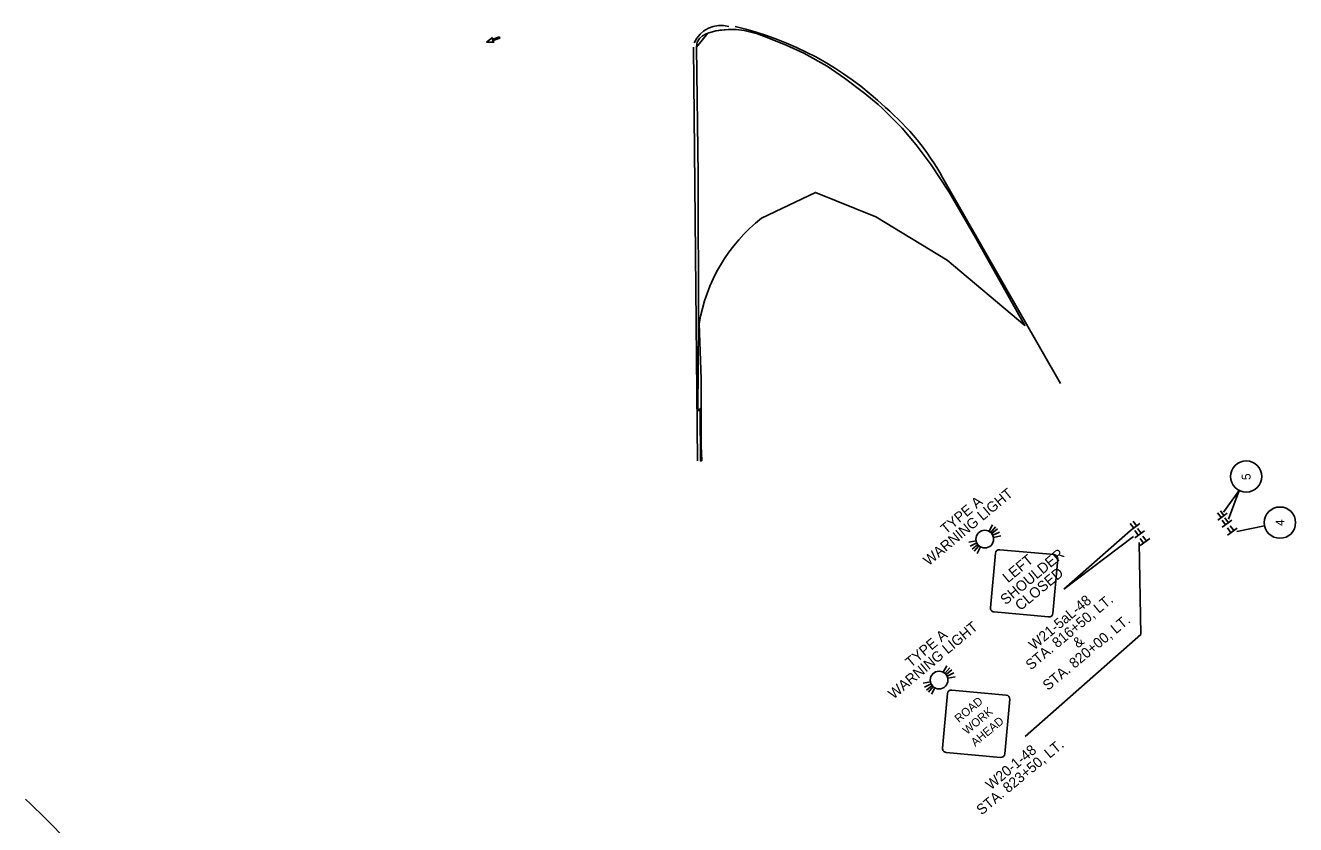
# Model space of a CAD drawing. Extents: x 126146 to 386643, y 319437 to 606724.
# Drawn here: x 152282 to 153145, y 329659 to 330202 of the extents above; entities that cross this region are included whole.
import ezdxf

# ---------------------------------------------------------------- set-up
doc = ezdxf.new("R2010")
doc.units = 0
for name, color, linetype in [('MT_P_Cells', 7, 'Continuous'), ('MT_P_Drums', 7, 'Continuous'), ('SC_Shading2', 7, 'Continuous'), ('SN_P_Signs', 7, 'Continuous'), ('SN_P_Text', 7, 'Continuous')]:
    doc.layers.add(name, color=color, linetype=linetype)

msp = doc.modelspace()

# ---------------------------------------------------------------- linework, layer by layer
at = {"layer": 'MT_P_Cells'}
for p, q in [((152595.36, 330190.52), (152599.51, 330193.8)), ((152595.36, 330190.52), (152595.36, 330190.52)), ((152600.65, 330190.52), (152595.36, 330190.52)), ((152598.97, 330192.3), (152604.16, 330194.11)), ((152599.51, 330193.8), (152598.97, 330192.3)), ((152604.49, 330193.17), (152599.3, 330191.36)), ((152599.3, 330191.36), (152600.65, 330190.52)), ((152604.16, 330194.11), (152604.49, 330193.17)), ((152604.33, 330193.64), (152604.33, 330193.64))]:
    msp.add_line(p, q, dxfattribs=at)
at = {"layer": 'MT_P_Drums'}
for p, q in [((152738.72, 329906.02), (152736, 330187.25)), ((152985.37, 329958.6), (152905.16, 330098.64))]:
    msp.add_line(p, q, dxfattribs=at)
for centre, radius, start, end in [((152754.68, 330181.88), 20.06, 74.49919, 156.11722), ((152714.25, 329985.9), 220.99, 46.49267, 76.90286), ((152753.9, 330014.88), 172.9, 28.97906, 49.39657), ((151872.57, 329233.63), 602.9, 33.24134, 47.21647)]:
    msp.add_arc(centre, radius, start, end, dxfattribs=at)
at = {"layer": 'SC_Shading2'}
for p, q in [((152742.11, 330194.86), (152740.15, 330193.11)), ((152744.52, 330196.22), (152742.11, 330194.86)), ((152745.79, 330196.75), (152744.52, 330196.22)), ((152751.21, 330198.24), (152745.79, 330196.75)), ((152753.99, 330198.71), (152751.21, 330198.24)), ((152759.52, 330199.19), (152753.99, 330198.71)), ((152764.97, 330199.07), (152759.52, 330199.19)), ((152770.34, 330198.38), (152764.97, 330199.07)), ((152779.4, 330196.11), (152770.34, 330198.38)), ((152787.2, 330193.35), (152779.4, 330196.11)), ((152738.18, 330189.1), (152738.02, 330187.18)), ((152738.02, 330187.18), (152739.23, 330100.24)), ((152738.57, 330190.47), (152738.18, 330189.1)), ((152740.15, 330193.11), (152738.57, 330190.47)), ((152798.82, 330188.6), (152787.2, 330193.35)), ((152810.95, 330183.08), (152798.82, 330188.6)), ((152826.71, 330174.21), (152810.95, 330183.08)), ((152838.65, 330166.16), (152826.71, 330174.21)), ((152852.47, 330155.71), (152838.65, 330166.16)), ((152861.46, 330148.08), (152852.47, 330155.71)), ((152864.13, 330145.65), (152861.46, 330148.08)), ((152877.68, 330132.04), (152864.13, 330145.65)), ((152887.33, 330120.76), (152877.68, 330132.04)), ((152897.34, 330107.3), (152887.33, 330120.76)), ((152739.23, 330100.24), (152739.32, 329998.69)), ((152909.69, 330088.73), (152897.34, 330107.3)), ((152782.19, 330071.01), (152818.79, 330088.48)), ((152818.79, 330088.48), (152859.86, 330071.85)), ((152927.69, 330057.37), (152909.69, 330088.73)), ((152859.86, 330071.85), (152908.32, 330042.52)), ((152961.11, 329998.13), (152927.69, 330057.37)), ((152908.32, 330042.52), (152961.11, 329998.13)), ((152739.32, 329998.69), (152738.9, 329940.24)), ((152738.9, 329940.24), (152739.32, 329998.69)), ((152739.32, 329998.69), (152739.83, 329999.08)), ((152741.28, 329961.82), (152739.83, 329999.08)), ((152739.83, 329999.08), (152741.28, 329961.82)), ((152741.25, 329942.28), (152741.28, 329961.82)), ((152741.28, 329961.82), (152741.25, 329942.28)), ((152741.25, 329942.28), (152738.9, 329940.24)), ((152738.9, 329940.24), (152740.4, 329940.26)), ((152740.4, 329940.26), (152741.25, 329942.28)), ((152740.4, 329940.26), (152740.72, 329906.04)), ((152740.72, 329906.04), (152740.4, 329940.26)), ((152741.2, 329916.32), (152741.25, 329942.28)), ((152741.25, 329942.28), (152741.2, 329916.32)), ((152741.52, 329906.25), (152741.2, 329916.32)), ((152741.2, 329916.32), (152741.52, 329906.25)), ((152741.52, 329906.25), (152740.72, 329906.04)), ((152740.72, 329906.04), (152741.22, 329906.04)), ((152741.22, 329906.04), (152741.52, 329906.25))]:
    msp.add_line(p, q, dxfattribs=at)
for points in [[(152739.83, 329999.08), (152739.32, 329998.69), (152739.23, 330100.24), (152738.02, 330187.18), (152745.79, 330196.75), (152751.21, 330198.24), (152759.52, 330199.19), (152764.97, 330199.07), (152770.34, 330198.38), (152779.4, 330196.11), (152787.2, 330193.35), (152798.82, 330188.6), (152810.95, 330183.08), (152826.71, 330174.21), (152838.65, 330166.16), (152852.47, 330155.71), (152861.46, 330148.08), (152864.13, 330145.65), (152877.68, 330132.04), (152887.33, 330120.76), (152897.34, 330107.3), (152909.69, 330088.73), (152927.69, 330057.37), (152961.11, 329998.13), (152908.32, 330042.52), (152859.86, 330071.85), (152818.79, 330088.48), (152782.19, 330071.01)], [(152782.19, 330071.01), (152818.79, 330088.48), (152859.86, 330071.85), (152908.32, 330042.52), (152961.11, 329998.13), (152927.69, 330057.37), (152909.69, 330088.73), (152897.34, 330107.3), (152887.33, 330120.76), (152877.68, 330132.04), (152864.13, 330145.65), (152861.46, 330148.08), (152852.47, 330155.71), (152838.65, 330166.16), (152826.71, 330174.21), (152810.95, 330183.08), (152798.82, 330188.6), (152787.2, 330193.35), (152779.4, 330196.11), (152770.34, 330198.38), (152764.97, 330199.07), (152759.52, 330199.19), (152753.99, 330198.71), (152751.21, 330198.24), (152745.79, 330196.75), (152744.52, 330196.22), (152742.11, 330194.86), (152740.15, 330193.11), (152738.57, 330190.47), (152738.18, 330189.1), (152738.02, 330187.18), (152739.23, 330100.24), (152739.32, 329998.69), (152738.9, 329940.24), (152740.4, 329940.26), (152740.72, 329906.04), (152741.22, 329906.04), (152741.52, 329906.25), (152741.2, 329916.32), (152741.25, 329942.28), (152741.28, 329961.82), (152739.83, 329999.08)], [(152739.83, 329999.08), (152739.32, 329998.69), (152739.23, 330100.24), (152738.02, 330187.18), (152745.79, 330196.75), (152751.21, 330198.24), (152759.52, 330199.19), (152764.97, 330199.07), (152770.34, 330198.38), (152779.4, 330196.11), (152787.2, 330193.35), (152798.82, 330188.6), (152810.95, 330183.08), (152826.71, 330174.21), (152838.65, 330166.16), (152852.47, 330155.71), (152861.46, 330148.08), (152864.13, 330145.65), (152877.68, 330132.04), (152887.33, 330120.76), (152897.34, 330107.3), (152909.69, 330088.73), (152927.69, 330057.37), (152961.11, 329998.13), (152908.32, 330042.52), (152859.86, 330071.85), (152818.79, 330088.48), (152782.19, 330071.01)]]:
    msp.add_lwpolyline(points, dxfattribs=at)
for points in [[(152738.9, 329940.24), (152739.32, 329998.69), (152739.83, 329999.08), (152741.28, 329961.82), (152741.25, 329942.28)], [(152741.25, 329942.28), (152741.2, 329916.32), (152741.52, 329906.25), (152740.72, 329906.04), (152740.4, 329940.26)]]:
    msp.add_lwpolyline(points, close=True, dxfattribs=at)
msp.add_arc((152853.35, 329980.67), 115, 128.22833, 170.78491, dxfattribs=at)
msp.add_arc((152853.35, 329980.67), 115, 128.22833, 170.78491, dxfattribs=at)
msp.add_arc((152853.35, 329980.67), 115, 128.22833, 170.78491, dxfattribs=at)
msp.add_arc((152853.35, 329980.67), 115, 128.22833, 170.78491, dxfattribs=at)
at = {"layer": 'SN_P_Signs'}
for p, q in [((153094.34, 329867.47), (153091.97, 329870.68)), ((153098.53, 329870.56), (153092.09, 329865.8)), ((153096.27, 329868.89), (153093.9, 329872.11)), ((153095.31, 329868.18), (153095.31, 329868.18)), ((153099.38, 329864.02), (153097, 329867.23)), ((152939.12, 329862.57), (152936.74, 329858.17)), ((152941.18, 329861.12), (152937.86, 329857.38)), ((152942.47, 329859.77), (152938.57, 329856.64)), ((153035.04, 329860.38), (153032.66, 329863.6)), ((153039.22, 329863.47), (153032.79, 329858.72)), ((153036.97, 329861.81), (153034.59, 329865.03)), ((153038.15, 329855.51), (153035.77, 329858.73)), ((153042.33, 329858.6), (153035.89, 329853.85)), ((153036, 329861.1), (153036, 329861.1)), ((153040.08, 329856.94), (153037.7, 329860.15)), ((153097.45, 329862.59), (153095.07, 329865.81)), ((153101.63, 329865.68), (153095.2, 329860.93)), ((153098.42, 329863.3), (153098.42, 329863.3)), ((153101.02, 329857.22), (153098.65, 329860.44)), ((153105.21, 329860.31), (153098.77, 329855.55)), ((153102.95, 329858.64), (153100.58, 329861.86)), ((153101.99, 329857.93), (153101.99, 329857.93)), ((152927.96, 329851.7), (152923.06, 329850.72)), ((152928.45, 329850.25), (152923.95, 329848.07)), ((152943.79, 329857.68), (152939.29, 329855.5)), ((152944.68, 329855.03), (152939.78, 329854.05)), ((153039.11, 329856.22), (153039.11, 329856.22)), ((153041.72, 329850.14), (153039.34, 329853.35)), ((153045.9, 329853.23), (153039.47, 329848.47)), ((153043.65, 329851.56), (153041.27, 329854.78)), ((153042.68, 329850.85), (153042.68, 329850.85)), ((152929.17, 329849.11), (152925.27, 329845.98)), ((152929.88, 329848.36), (152926.56, 329844.62)), ((152931, 329847.58), (152928.62, 329843.18)), ((152908.07, 329766.83), (152905.69, 329762.44)), ((152910.13, 329765.39), (152906.81, 329761.65)), ((152911.42, 329764.03), (152907.52, 329760.91)), ((152896.91, 329755.96), (152892.01, 329754.99)), ((152897.4, 329754.52), (152892.9, 329752.34)), ((152912.74, 329761.94), (152908.24, 329759.77)), ((152913.63, 329759.29), (152908.73, 329758.32)), ((152898.12, 329753.37), (152894.22, 329750.25)), ((152898.82, 329752.63), (152895.51, 329748.89)), ((152899.95, 329751.84), (152897.57, 329747.45))]:
    msp.add_line(p, q, dxfattribs=at)
for points in [[(152941.09, 329843.29), (152937.73, 329806.26)], [(152981.01, 329842.33), (152943.97, 329845.7)], [(152980.05, 329802.41), (152983.41, 329839.45)], [(152940.13, 329803.37), (152977.17, 329800.01)], [(152905.15, 329710.84), (152908.51, 329747.88)], [(152911.39, 329750.28), (152948.43, 329746.92)], [(152950.83, 329744.03), (152947.47, 329707)], [(152944.59, 329704.59), (152907.55, 329707.96)]]:
    msp.add_lwpolyline(points, dxfattribs=at)
for centre in [(152933.87, 329852.87), (152902.82, 329757.14)]:
    msp.add_circle(centre, 6.02, dxfattribs=at)
for centre, start, end in [((152943.73, 329843.05), 84.81286, 174.81286), ((152980.77, 329839.69), 354.81286, 84.81286), ((152940.37, 329806.02), 174.81286, 264.81286), ((152977.41, 329802.65), 264.81286, 354.81286), ((152911.15, 329747.64), 84.81286, 174.81286), ((152948.19, 329744.27), 354.81286, 84.81286), ((152907.79, 329710.6), 174.81286, 264.81286), ((152944.83, 329707.24), 264.81286, 354.81286)]:
    msp.add_arc(centre, 2.66, start, end, dxfattribs=at)
at = {"layer": 'SN_P_Text'}
for p, q in [((153096.14, 329871.26), (153106.73, 329885.9)), ((153099.41, 329866.41), (153106.73, 329885.9)), ((153032.79, 329858.72), (152987.52, 329818.95)), ((153105.12, 329858.04), (153123.99, 329861.93)), ((152987.52, 329818.95), (153034.9, 329854.65)), ((153038.74, 329850.63), (153039.81, 329788.1)), ((153039.81, 329788.1), (152961.25, 329718.86))]:
    msp.add_line(p, q, dxfattribs=at)
for centre in [(153111.45, 329895.42), (153134.39, 329864.07)]:
    msp.add_circle(centre, 10.62, dxfattribs=at)

# ---------------------------------------------------------------- texts
at = {"layer": 'SN_P_Signs'}
for s, height, p in [('SHOULDER', 7.083, (152948.09, 329807.84)), ('LEFT', 7.083, (152949.66, 329822.83)), ('CLOSED', 7.083, (152958.09, 329803.87)), ('ROAD', 5.664, (152916.28, 329727.83)), ('WORK', 5.664, (152921.8, 329719.75)), ('AHEAD', 5.664, (152927.33, 329711.68))]:
    msp.add_text(s, height=height, rotation=39.81286, dxfattribs=at).set_placement(p)
at = {"layer": 'SN_P_Text'}
for s, height, rotation, p in [('5', 5.95, 90.92183, (153114.46, 329893.09)), ('WARNING LIGHT', 7, 39.81286, (152895.69, 329834.39)), ('TYPE A', 7, 39.81286, (152907.42, 329855.96)), ('4', 5.95, 90.92183, (153137.4, 329861.86)), ('STA. 816+50, LT.', 7, 39.81286, (152965.22, 329763.57)), ('W21-5aL-48', 7, 39.81286, (152967.33, 329777.13)), ('STA. 820+00, LT.', 7, 39.81286, (152976.82, 329749.65)), ('WARNING LIGHT', 7, 39.81286, (152871.86, 329743.79)), ('TYPE A', 7, 39.81286, (152883.59, 329765.36)), ('&', 7, 39.81286, (152997.18, 329778.42)), ('STA. 823+50, LT.', 7, 39.81286, (152931.76, 329665.05)), ('W20-1-48', 7, 39.81286, (152938.05, 329682.09))]:
    msp.add_text(s, height=height, rotation=rotation, dxfattribs=at).set_placement(p)

doc.saveas('drawing.dxf')
